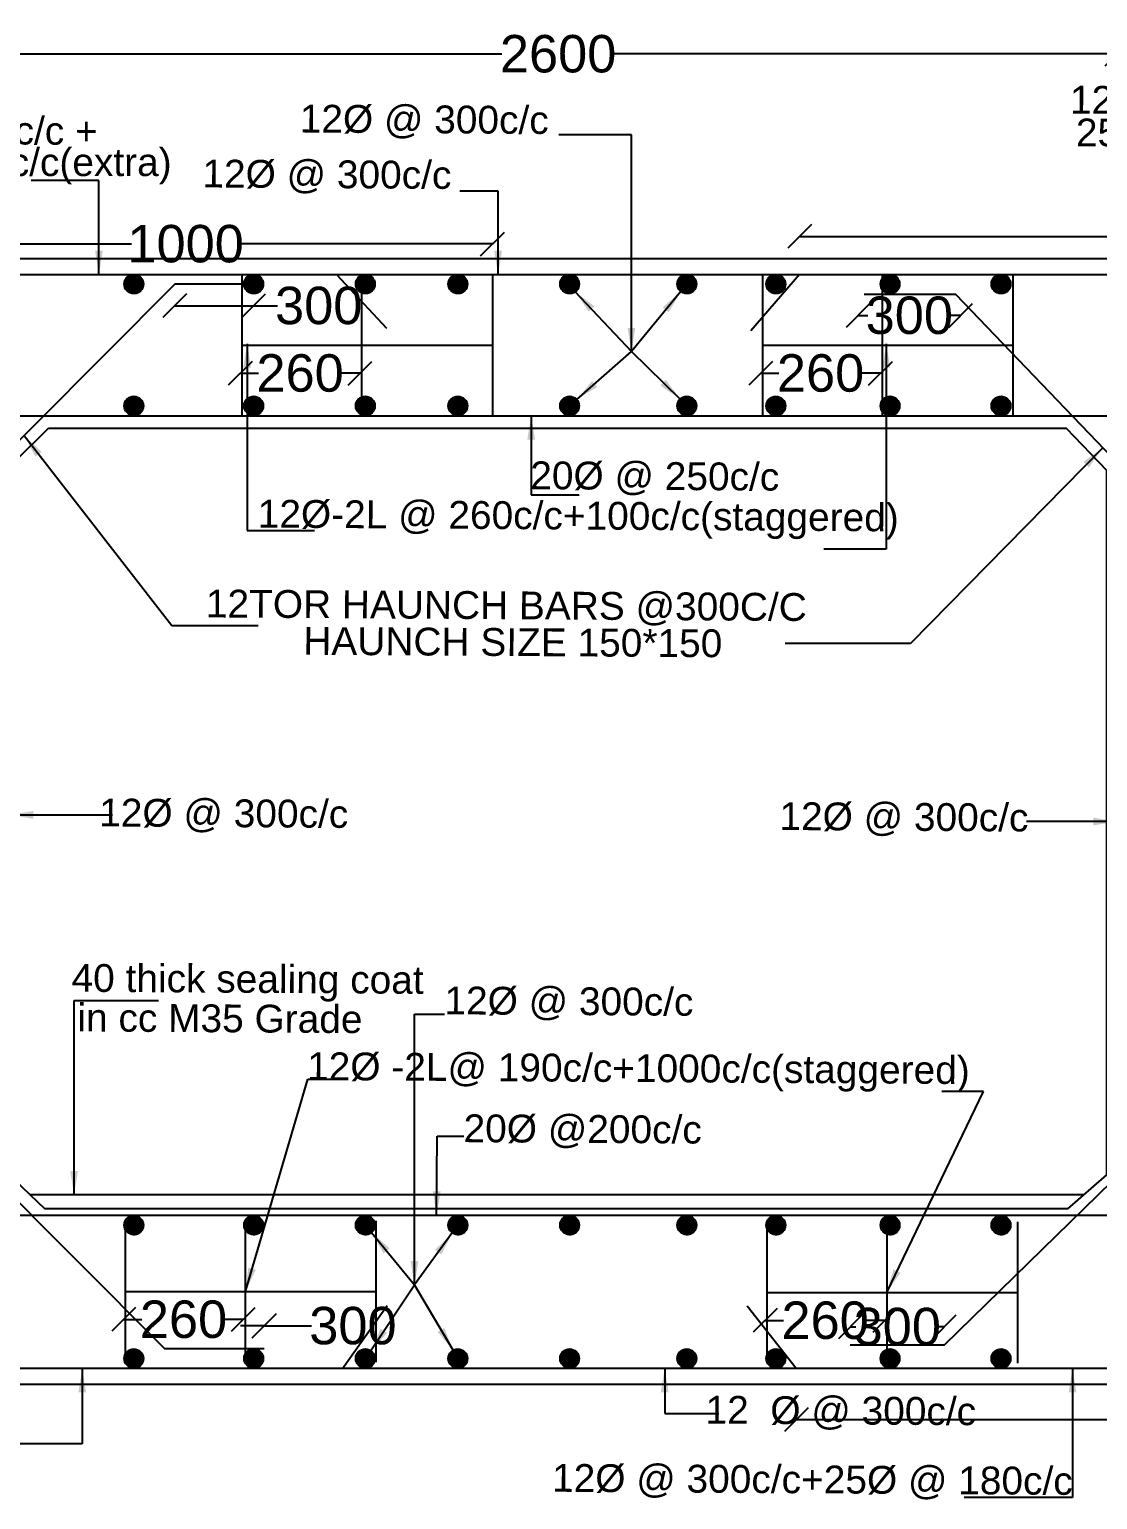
# Model space of a CAD drawing. Header units: millimetres. Extents: x 5124 to 6568637, y 2311 to 91879094.
# Drawn here: x 3836598 to 3840874, y 45940494 to 45946380 of the extents above; entities that cross this region are included whole.
import ezdxf

# ---------------------------------------------------------------- set-up
doc = ezdxf.new("R2010")
doc.units = ezdxf.units.MM
doc.header["$MEASUREMENT"] = 0
doc.layers.add('DIMENSION', color=7, linetype='Continuous')
doc.layers.add('DRAWING', color=7, linetype='Continuous')
doc.styles.get("Standard").update_dxf_attribs({"font": 'arial.ttf', "height": 150})
doc.dimstyles.get("Standard").update_dxf_attribs({"dimtxt": 200, "dimasz": 110, "dimexe": 0.18, "dimexo": 0.0625, "dimgap": 0.09, "dimtad": 0, "dimtih": 1, "dimtoh": 1, "dimdec": 0, "dimzin": 0, "dimdsep": 46, "dimtxsty": 'Standard', "dimblk": 'OBLIQUE', "dimcen": 0.09, "dimse1": 1, "dimse2": 1, "dimadec": 0, "dimazin": 0, "dimtfac": 1, "dimtdec": 0, "dimtofl": 0, "dimtmove": 0, "dimatfit": 3, "dimfxl": 1, "dimtolj": 1, "dimtzin": 0, "dimarcsym": 0})

# ---------------------------------------------------------------- blocks, each defined once
blk = doc.blocks.new('_Oblique')
at = {"color": 0, "linetype": 'ByBlock', "lineweight": -2}
blk.add_line((-0.5, -0.5), (0.5, 0.5), dxfattribs=at)
blk = doc.blocks.new('*D172')
at = {"layer": 'Defpoints', "color": 0, "transparency": 16777216}
for p in [(3840951.5, 45946281.1), (3836476.8, 45945398.5), (3840951.5, 45945398.5)]:
    blk.add_point(p, dxfattribs=at)
at = {"layer": 'DIMENSION', "color": 0, "lineweight": -2, "transparency": 16777216}
for p, q in [((3836476.8, 45946281.1), (3838489, 45946281.1)), ((3840951.5, 45946281.1), (3838939.2, 45946281.1))]:
    blk.add_line(p, q, dxfattribs=at)
at = {"layer": 'DIMENSION', "color": 0, "lineweight": -2, "transparency": 16777216, "xscale": 95, "yscale": 95, "zscale": 95, "rotation": 180}
blk.add_blockref('_Oblique', (3836476.8, 45946281.1), dxfattribs=at)
at = {"layer": 'DIMENSION', "color": 0, "lineweight": -2, "transparency": 16777216, "xscale": 95, "yscale": 95, "zscale": 95}
blk.add_blockref('_Oblique', (3840951.5, 45946281.1), dxfattribs=at)
at = {"layer": 'DIMENSION', "color": 0, "transparency": 16777216, "insert": (3838714.1, 45946281.1), "char_height": 150, "attachment_point": 5}
blk.add_mtext('\\A1;2600', dxfattribs=at)
blk = doc.blocks.new('*D175')
at = {"layer": 'Defpoints', "color": 0, "transparency": 16777216}
for p in [(3842883.3, 45945550.6), (3839680.6, 45945398.5), (3842883.3, 45945398.5)]:
    blk.add_point(p, dxfattribs=at)
at = {"layer": 'DIMENSION', "color": 0, "lineweight": -2, "transparency": 16777216}
for p, q in [((3839680.6, 45945550.6), (3841065.2, 45945550.6)), ((3842883.3, 45945550.6), (3841498.7, 45945550.6))]:
    blk.add_line(p, q, dxfattribs=at)
at = {"layer": 'DIMENSION', "color": 0, "lineweight": -2, "transparency": 16777216, "xscale": 95, "yscale": 95, "zscale": 95, "rotation": 180}
blk.add_blockref('_Oblique', (3839680.6, 45945550.6), dxfattribs=at)
at = {"layer": 'DIMENSION', "color": 0, "lineweight": -2, "transparency": 16777216, "xscale": 95, "yscale": 95, "zscale": 95}
blk.add_blockref('_Oblique', (3842883.3, 45945550.6), dxfattribs=at)
at = {"layer": 'DIMENSION', "color": 0, "transparency": 16777216, "insert": (3841282, 45945550.6), "char_height": 150, "attachment_point": 5}
blk.add_mtext('\\A1;1500', dxfattribs=at)
blk = doc.blocks.new('*D177')
at = {"layer": 'Defpoints', "color": 0, "transparency": 16777216}
for p in [(3839914.7, 45945314.2), (3840325.3, 45945298.9), (3840325.3, 45945234.2)]:
    blk.add_point(p, dxfattribs=at)
at = {"layer": 'DIMENSION', "color": 0, "lineweight": -2, "transparency": 16777216}
for p, q in [((3839914.7, 45945234.2), (3839954.5, 45945234.2)), ((3840325.3, 45945234.2), (3840285.5, 45945234.2))]:
    blk.add_line(p, q, dxfattribs=at)
at = {"layer": 'DIMENSION', "color": 0, "lineweight": -2, "transparency": 16777216, "xscale": 95, "yscale": 95, "zscale": 95, "rotation": 180}
blk.add_blockref('_Oblique', (3839914.7, 45945234.2), dxfattribs=at)
at = {"layer": 'DIMENSION', "color": 0, "lineweight": -2, "transparency": 16777216, "xscale": 95, "yscale": 95, "zscale": 95}
blk.add_blockref('_Oblique', (3840325.3, 45945234.2), dxfattribs=at)
at = {"layer": 'DIMENSION', "color": 0, "transparency": 16777216, "insert": (3840120, 45945234.2), "char_height": 150, "attachment_point": 5}
blk.add_mtext('\\A1;300', dxfattribs=at)
blk = doc.blocks.new('*D178')
at = {"layer": 'Defpoints', "color": 0, "transparency": 16777216}
for p in [(3837179.5, 45945360.2), (3837495.3, 45945360.2), (3837495.3, 45945273.3)]:
    blk.add_point(p, dxfattribs=at)
at = {"layer": 'DIMENSION', "color": 0, "lineweight": -2, "transparency": 16777216}
for p, q in [((3837179.5, 45945273.3), (3837495.3, 45945273.3)), ((3837495.3, 45945273.3), (3837590.3, 45945273.3))]:
    blk.add_line(p, q, dxfattribs=at)
at = {"layer": 'DIMENSION', "color": 0, "lineweight": -2, "transparency": 16777216, "xscale": 95, "yscale": 95, "zscale": 95, "rotation": 180}
blk.add_blockref('_Oblique', (3837179.5, 45945273.3), dxfattribs=at)
at = {"layer": 'DIMENSION', "color": 0, "lineweight": -2, "transparency": 16777216, "xscale": 95, "yscale": 95, "zscale": 95}
blk.add_blockref('_Oblique', (3837495.3, 45945273.3), dxfattribs=at)
at = {"layer": 'DIMENSION', "color": 0, "transparency": 16777216, "insert": (3837755.8, 45945273.3), "char_height": 150, "attachment_point": 5}
blk.add_mtext('\\A1;300', dxfattribs=at)
blk = doc.blocks.new('*D179')
at = {"layer": 'Defpoints', "color": 0, "transparency": 16777216}
for p in [(3837537.3, 45941189.5), (3837537.3, 45941098.7), (3837537.3, 45941098.7)]:
    blk.add_point(p, dxfattribs=at)
at = {"layer": 'DIMENSION', "color": 0, "lineweight": -2, "transparency": 16777216}
for q in [(3837442.3, 45941189.5), (3837727.3, 45941189.5)]:
    blk.add_line((3837537.3, 45941189.5), q, dxfattribs=at)
at = {"layer": 'DIMENSION', "color": 0, "lineweight": -2, "transparency": 16777216, "xscale": 95, "yscale": 95, "zscale": 95}
blk.add_blockref('_Oblique', (3837537.3, 45941189.5), dxfattribs=at)
at = {"layer": 'DIMENSION', "color": 0, "lineweight": -2, "transparency": 16777216, "xscale": 95, "yscale": 95, "zscale": 95, "rotation": 180}
blk.add_blockref('_Oblique', (3837537.3, 45941189.5), dxfattribs=at)
at = {"layer": 'DIMENSION', "color": 0, "transparency": 16777216, "insert": (3837892.7, 45941189.5), "char_height": 150, "attachment_point": 5}
blk.add_mtext('\\A1;300', dxfattribs=at)
blk = doc.blocks.new('*D180')
at = {"layer": 'Defpoints', "color": 0, "transparency": 16777216}
for p in [(3839883.6, 45941185.6), (3839883.6, 45941111.5), (3840260, 45941111.5)]:
    blk.add_point(p, dxfattribs=at)
at = {"layer": 'DIMENSION', "color": 0, "lineweight": -2, "transparency": 16777216}
for p, q in [((3839883.6, 45941185.6), (3839906.3, 45941185.6)), ((3840260, 45941185.6), (3840237.3, 45941185.6))]:
    blk.add_line(p, q, dxfattribs=at)
at = {"layer": 'DIMENSION', "color": 0, "lineweight": -2, "transparency": 16777216, "xscale": 95, "yscale": 95, "zscale": 95, "rotation": 180}
blk.add_blockref('_Oblique', (3839883.6, 45941185.6), dxfattribs=at)
at = {"layer": 'DIMENSION', "color": 0, "lineweight": -2, "transparency": 16777216, "xscale": 95, "yscale": 95, "zscale": 95}
blk.add_blockref('_Oblique', (3840260, 45941185.6), dxfattribs=at)
at = {"layer": 'DIMENSION', "color": 0, "transparency": 16777216, "insert": (3840071.8, 45941185.6), "char_height": 150, "attachment_point": 5}
blk.add_mtext('\\A1;300', dxfattribs=at)
blk = doc.blocks.new('*D191')
at = {"layer": 'Defpoints', "color": 0, "transparency": 16777216}
for p in [(3839667.3, 45941018.2), (3842664.4, 45941018.2), (3842664.4, 45940813.9)]:
    blk.add_point(p, dxfattribs=at)
at = {"layer": 'DIMENSION', "color": 0, "lineweight": -2, "transparency": 16777216}
for p, q in [((3839667.3, 45940813.9), (3840995.8, 45940813.9)), ((3842664.4, 45940813.9), (3841429.3, 45940813.9))]:
    blk.add_line(p, q, dxfattribs=at)
at = {"layer": 'DIMENSION', "color": 0, "lineweight": -2, "transparency": 16777216, "xscale": 95, "yscale": 95, "zscale": 95, "rotation": 180}
blk.add_blockref('_Oblique', (3839667.3, 45940813.9), dxfattribs=at)
at = {"layer": 'DIMENSION', "color": 0, "lineweight": -2, "transparency": 16777216, "xscale": 95, "yscale": 95, "zscale": 95}
blk.add_blockref('_Oblique', (3842664.4, 45940813.9), dxfattribs=at)
at = {"layer": 'DIMENSION', "color": 0, "transparency": 16777216, "insert": (3841212.6, 45940813.9), "char_height": 150, "attachment_point": 5}
blk.add_mtext('\\A1;1500', dxfattribs=at)
blk = doc.blocks.new('*D147')
at = {"layer": 'Defpoints', "color": 0, "lineweight": -2, "transparency": 16777216}
for p, q in [((3836974.5, 45941215), (3837047.7, 45941215)), ((3837454.5, 45941215), (3837381.3, 45941215))]:
    blk.add_line(p, q, dxfattribs=at)
at = {"layer": 'Defpoints', "color": 0, "transparency": 16777216}
for p in [(3836974.5, 45941215), (3837454.5, 45941215), (3837454.5, 45941215)]:
    blk.add_point(p, dxfattribs=at)
at = {"layer": 'Defpoints', "color": 0, "lineweight": -2, "transparency": 16777216, "xscale": 95, "yscale": 95, "zscale": 95, "rotation": 180}
blk.add_blockref('_Oblique', (3836974.5, 45941215), dxfattribs=at)
at = {"layer": 'Defpoints', "color": 0, "lineweight": -2, "transparency": 16777216, "xscale": 95, "yscale": 95, "zscale": 95}
blk.add_blockref('_Oblique', (3837454.5, 45941215), dxfattribs=at)
at = {"layer": 'Defpoints', "color": 0, "transparency": 16777216, "insert": (3837214.5, 45941215), "char_height": 150, "attachment_point": 5}
blk.add_mtext('\\A1;260', dxfattribs=at)
blk = doc.blocks.new('*D148')
at = {"layer": 'Defpoints', "color": 0, "lineweight": -2, "transparency": 16777216}
for p, q in [((3839543, 45941211), (3839616.2, 45941211)), ((3840023, 45941211), (3839949.8, 45941211))]:
    blk.add_line(p, q, dxfattribs=at)
at = {"layer": 'Defpoints', "color": 0, "transparency": 16777216}
for p in [(3839543, 45941211), (3840023, 45941211), (3840023, 45941211)]:
    blk.add_point(p, dxfattribs=at)
at = {"layer": 'Defpoints', "color": 0, "lineweight": -2, "transparency": 16777216, "xscale": 95, "yscale": 95, "zscale": 95, "rotation": 180}
blk.add_blockref('_Oblique', (3839543, 45941211), dxfattribs=at)
at = {"layer": 'Defpoints', "color": 0, "lineweight": -2, "transparency": 16777216, "xscale": 95, "yscale": 95, "zscale": 95}
blk.add_blockref('_Oblique', (3840023, 45941211), dxfattribs=at)
at = {"layer": 'Defpoints', "color": 0, "transparency": 16777216, "insert": (3839783, 45941211), "char_height": 150, "attachment_point": 5}
blk.add_mtext('\\A1;260', dxfattribs=at)
blk = doc.blocks.new('*D149')
at = {"layer": 'Defpoints', "color": 0, "lineweight": -2, "transparency": 16777216}
for p, q in [((3839524.7, 45945003.1), (3839597.9, 45945003.1)), ((3840004.7, 45945003.1), (3839931.5, 45945003.1))]:
    blk.add_line(p, q, dxfattribs=at)
at = {"layer": 'Defpoints', "color": 0, "transparency": 16777216}
for p in [(3839524.7, 45945003.1), (3840004.7, 45945003.1), (3840004.7, 45945003.1)]:
    blk.add_point(p, dxfattribs=at)
at = {"layer": 'Defpoints', "color": 0, "lineweight": -2, "transparency": 16777216, "xscale": 95, "yscale": 95, "zscale": 95, "rotation": 180}
blk.add_blockref('_Oblique', (3839524.7, 45945003.1), dxfattribs=at)
at = {"layer": 'Defpoints', "color": 0, "lineweight": -2, "transparency": 16777216, "xscale": 95, "yscale": 95, "zscale": 95}
blk.add_blockref('_Oblique', (3840004.7, 45945003.1), dxfattribs=at)
at = {"layer": 'Defpoints', "color": 0, "transparency": 16777216, "insert": (3839764.7, 45945003.1), "char_height": 150, "attachment_point": 5}
blk.add_mtext('\\A1;260', dxfattribs=at)
blk = doc.blocks.new('*D152')
at = {"layer": 'Defpoints', "color": 0, "lineweight": -2, "transparency": 16777216}
for p, q in [((3837441.2, 45945003.1), (3837514.4, 45945003.1)), ((3837921.2, 45945003.1), (3837848, 45945003.1))]:
    blk.add_line(p, q, dxfattribs=at)
at = {"layer": 'Defpoints', "color": 0, "transparency": 16777216}
for p in [(3837441.2, 45945003.1), (3837921.2, 45945003.1), (3837921.2, 45945003.1)]:
    blk.add_point(p, dxfattribs=at)
at = {"layer": 'Defpoints', "color": 0, "lineweight": -2, "transparency": 16777216, "xscale": 95, "yscale": 95, "zscale": 95, "rotation": 180}
blk.add_blockref('_Oblique', (3837441.2, 45945003.1), dxfattribs=at)
at = {"layer": 'Defpoints', "color": 0, "lineweight": -2, "transparency": 16777216, "xscale": 95, "yscale": 95, "zscale": 95}
blk.add_blockref('_Oblique', (3837921.2, 45945003.1), dxfattribs=at)
at = {"layer": 'Defpoints', "color": 0, "transparency": 16777216, "insert": (3837681.2, 45945003.1), "char_height": 150, "attachment_point": 5}
blk.add_mtext('\\A1;260', dxfattribs=at)
blk = doc.blocks.new('*D198')
at = {"layer": 'Defpoints', "color": 0, "transparency": 16777216}
for p in [(3838451.4, 45945520.8), (3835994.7, 45945398.5), (3838451.4, 45945398.5)]:
    blk.add_point(p, dxfattribs=at)
at = {"layer": 'DRAWING', "color": 0, "lineweight": -2, "transparency": 16777216}
for p, q in [((3835994.7, 45945520.8), (3837006.3, 45945520.8)), ((3838451.4, 45945520.8), (3837439.8, 45945520.8))]:
    blk.add_line(p, q, dxfattribs=at)
at = {"layer": 'DRAWING', "color": 0, "lineweight": -2, "transparency": 16777216, "xscale": 95, "yscale": 95, "zscale": 95, "rotation": 180}
blk.add_blockref('_Oblique', (3835994.7, 45945520.8), dxfattribs=at)
at = {"layer": 'DRAWING', "color": 0, "lineweight": -2, "transparency": 16777216, "xscale": 95, "yscale": 95, "zscale": 95}
blk.add_blockref('_Oblique', (3838451.4, 45945520.8), dxfattribs=at)
at = {"layer": 'DRAWING', "color": 0, "transparency": 16777216, "insert": (3837223, 45945520.8), "char_height": 150, "attachment_point": 5}
blk.add_mtext('\\A1;1000', dxfattribs=at)

msp = doc.modelspace()

# ---------------------------------------------------------------- hatches: boundary and pattern name
at = {"layer": 'DRAWING'}
h = msp.add_hatch(dxfattribs=at)
h.set_pattern_fill('ANSI31', color=256, scale=0.506239, style=0)
h.set_pattern_definition([(45, (2017531.785534, 22686187.51885), (-0.04474567227195, 0.04474567227195), [])])
h.paths.add_polyline_path([(3837053.9, 45945360.2, 0.958694), (3836977.3, 45945363.5), (3836977.3, 45945357, 0.958694)])
h = msp.add_hatch(dxfattribs=at)
h.set_pattern_fill('ANSI31', color=256, scale=0.506239, style=0)
h.set_pattern_definition([(45, (2018011.565225, 22686187.51885), (-0.04474567227195, 0.04474567227195), [])])
h.paths.add_polyline_path([(3837533.6, 45945360.2, 0.958694), (3837457.1, 45945363.5), (3837457.1, 45945357, 0.958694)])
h = msp.add_hatch(dxfattribs=at)
h.set_pattern_fill('ANSI31', color=256, scale=0.506239, style=0)
h.set_pattern_definition([(45, (2018458.74903, 22686187.51885), (-0.04474567227195, 0.04474567227195), [])])
h.paths.add_polyline_path([(3837980.8, 45945360.2, 0.958694), (3837904.3, 45945363.5), (3837904.3, 45945357, 0.958694)])
h = msp.add_hatch(dxfattribs=at)
h.set_pattern_fill('ANSI31', color=256, scale=0.506239, style=0)
h.set_pattern_definition([(45, (2018829.2027, 22686187.51885), (-0.04474567227195, 0.04474567227195), [])])
h.paths.add_polyline_path([(3838351.3, 45945360.2, 0.958694), (3838274.7, 45945363.5), (3838274.7, 45945357, 0.958694)])
h = msp.add_hatch(dxfattribs=at)
h.set_pattern_fill('ANSI31', color=256, scale=0.506239, style=0)
h.set_pattern_definition([(45, (2019276.38651, 22686187.51885), (-0.04474567227195, 0.04474567227195), [])])
h.paths.add_polyline_path([(3838798.5, 45945360.2, 0.958694), (3838721.9, 45945363.5), (3838721.9, 45945357, 0.958694)])
h = msp.add_hatch(dxfattribs=at)
h.set_pattern_fill('ANSI31', color=256, scale=0.506239, style=0)
h.set_pattern_definition([(45, (2019745.709554, 22686187.51885), (-0.04474567227195, 0.04474567227195), [])])
h.paths.add_polyline_path([(3839267.8, 45945360.2, 0.958694), (3839191.2, 45945363.5), (3839191.2, 45945357, 0.958694)])
h = msp.add_hatch(dxfattribs=at)
h.set_pattern_fill('ANSI31', color=256, scale=0.506239, style=0)
h.set_pattern_definition([(45, (2020102.028726, 22686187.51885), (-0.04474567227195, 0.04474567227195), [])])
h.paths.add_polyline_path([(3839624.1, 45945360.2, 0.958694), (3839547.6, 45945363.5), (3839547.6, 45945357, 0.958694)])
h = msp.add_hatch(dxfattribs=at)
h.set_pattern_fill('ANSI31', color=256, scale=0.506239, style=0)
h.set_pattern_definition([(45, (2020559.164373, 22686187.51885), (-0.04474567227195, 0.04474567227195), [])])
h.paths.add_polyline_path([(3840081.2, 45945360.2, 0.958694), (3840004.7, 45945363.5), (3840004.7, 45945357, 0.958694)])
h = msp.add_hatch(dxfattribs=at)
h.set_pattern_fill('ANSI31', color=256, scale=0.506239, style=0)
h.set_pattern_definition([(45, (2021003.31936, 22686187.51885), (-0.04474567227195, 0.04474567227195), [])])
h.paths.add_polyline_path([(3840525.4, 45945360.2, 0.958694), (3840448.8, 45945363.5), (3840448.8, 45945357, 0.958694)])
h = msp.add_hatch(dxfattribs=at)
h.set_pattern_fill('ANSI31', color=256, scale=0.506239, style=0)
h.set_pattern_definition([(45, (2017531.785534, 22685699.573284), (-0.04474567227195, 0.04474567227195), [])])
h.paths.add_polyline_path([(3837053.9, 45944872.3, 0.958694), (3836977.3, 45944875.5), (3836977.3, 45944869.1, 0.958694)])
h = msp.add_hatch(dxfattribs=at)
h.set_pattern_fill('ANSI31', color=256, scale=0.506239, style=0)
h.set_pattern_definition([(45, (2018011.565225, 22685699.573284), (-0.04474567227195, 0.04474567227195), [])])
h.paths.add_polyline_path([(3837533.6, 45944872.3, 0.958694), (3837457.1, 45944875.5), (3837457.1, 45944869.1, 0.958694)])
h = msp.add_hatch(dxfattribs=at)
h.set_pattern_fill('ANSI31', color=256, scale=0.506239, style=0)
h.set_pattern_definition([(45, (2018458.74903, 22685699.573284), (-0.04474567227195, 0.04474567227195), [])])
h.paths.add_polyline_path([(3837980.8, 45944872.3, 0.958694), (3837904.3, 45944875.5), (3837904.3, 45944869.1, 0.958694)])
h = msp.add_hatch(dxfattribs=at)
h.set_pattern_fill('ANSI31', color=256, scale=0.506239, style=0)
h.set_pattern_definition([(45, (2018829.2027, 22685699.573284), (-0.04474567227195, 0.04474567227195), [])])
h.paths.add_polyline_path([(3838351.3, 45944872.3, 0.958694), (3838274.7, 45944875.5), (3838274.7, 45944869.1, 0.958694)])
h = msp.add_hatch(dxfattribs=at)
h.set_pattern_fill('ANSI31', color=256, scale=0.506239, style=0)
h.set_pattern_definition([(45, (2019276.38651, 22685699.573284), (-0.04474567227195, 0.04474567227195), [])])
h.paths.add_polyline_path([(3838798.5, 45944872.3, 0.958694), (3838721.9, 45944875.5), (3838721.9, 45944869.1, 0.958694)])
h = msp.add_hatch(dxfattribs=at)
h.set_pattern_fill('ANSI31', color=256, scale=0.506239, style=0)
h.set_pattern_definition([(45, (2019745.709554, 22685699.573284), (-0.04474567227195, 0.04474567227195), [])])
h.paths.add_polyline_path([(3839267.8, 45944872.3, 0.958694), (3839191.2, 45944875.5), (3839191.2, 45944869.1, 0.958694)])
h = msp.add_hatch(dxfattribs=at)
h.set_pattern_fill('ANSI31', color=256, scale=0.506239, style=0)
h.set_pattern_definition([(45, (2020102.028726, 22685699.573284), (-0.04474567227195, 0.04474567227195), [])])
h.paths.add_polyline_path([(3839624.1, 45944872.3, 0.958694), (3839547.6, 45944875.5), (3839547.6, 45944869.1, 0.958694)])
h = msp.add_hatch(dxfattribs=at)
h.set_pattern_fill('ANSI31', color=256, scale=0.506239, style=0)
h.set_pattern_definition([(45, (2020559.164373, 22685699.573284), (-0.04474567227195, 0.04474567227195), [])])
h.paths.add_polyline_path([(3840081.2, 45944872.3, 0.958694), (3840004.7, 45944875.5), (3840004.7, 45944869.1, 0.958694)])
h = msp.add_hatch(dxfattribs=at)
h.set_pattern_fill('ANSI31', color=256, scale=0.506239, style=0)
h.set_pattern_definition([(45, (2021003.31936, 22685699.573284), (-0.04474567227195, 0.04474567227195), [])])
h.paths.add_polyline_path([(3840525.4, 45944872.3, 0.958694), (3840448.8, 45944875.5), (3840448.8, 45944869.1, 0.958694)])
h = msp.add_hatch(dxfattribs=at)
h.set_pattern_fill('ANSI31', color=256, scale=0.506239, style=0)
h.set_pattern_definition([(45, (2017531.785534, 22682419.930937), (-0.04474567227195, 0.04474567227195), [])])
h.paths.add_polyline_path([(3837053.9, 45941592.6, 0.958694), (3836977.3, 45941595.9), (3836977.3, 45941589.4, 0.958694)])
h = msp.add_hatch(dxfattribs=at)
h.set_pattern_fill('ANSI31', color=256, scale=0.506239, style=0)
h.set_pattern_definition([(45, (2018011.565225, 22682419.930937), (-0.04474567227195, 0.04474567227195), [])])
h.paths.add_polyline_path([(3837533.6, 45941592.6, 0.958694), (3837457.1, 45941595.9), (3837457.1, 45941589.4, 0.958694)])
h = msp.add_hatch(dxfattribs=at)
h.set_pattern_fill('ANSI31', color=256, scale=0.506239, style=0)
h.set_pattern_definition([(45, (2018458.74903, 22682419.930937), (-0.04474567227195, 0.04474567227195), [])])
h.paths.add_polyline_path([(3837980.8, 45941592.6, 0.958694), (3837904.3, 45941595.9), (3837904.3, 45941589.4, 0.958694)])
h = msp.add_hatch(dxfattribs=at)
h.set_pattern_fill('ANSI31', color=256, scale=0.506239, style=0)
h.set_pattern_definition([(45, (2018829.2027, 22682419.930937), (-0.04474567227195, 0.04474567227195), [])])
h.paths.add_polyline_path([(3838351.3, 45941592.6, 0.958694), (3838274.7, 45941595.9), (3838274.7, 45941589.4, 0.958694)])
h = msp.add_hatch(dxfattribs=at)
h.set_pattern_fill('ANSI31', color=256, scale=0.506239, style=0)
h.set_pattern_definition([(45, (2019276.38651, 22682419.930937), (-0.04474567227195, 0.04474567227195), [])])
h.paths.add_polyline_path([(3838798.5, 45941592.6, 0.958694), (3838721.9, 45941595.9), (3838721.9, 45941589.4, 0.958694)])
h = msp.add_hatch(dxfattribs=at)
h.set_pattern_fill('ANSI31', color=256, scale=0.506239, style=0)
h.set_pattern_definition([(45, (2019745.709554, 22682419.930937), (-0.04474567227195, 0.04474567227195), [])])
h.paths.add_polyline_path([(3839267.8, 45941592.6, 0.958694), (3839191.2, 45941595.9), (3839191.2, 45941589.4, 0.958694)])
h = msp.add_hatch(dxfattribs=at)
h.set_pattern_fill('ANSI31', color=256, scale=0.506239, style=0)
h.set_pattern_definition([(45, (2020102.028726, 22682419.930937), (-0.04474567227195, 0.04474567227195), [])])
h.paths.add_polyline_path([(3839624.1, 45941592.6, 0.958694), (3839547.6, 45941595.9), (3839547.6, 45941589.4, 0.958694)])
h = msp.add_hatch(dxfattribs=at)
h.set_pattern_fill('ANSI31', color=256, scale=0.506239, style=0)
h.set_pattern_definition([(45, (2020559.164373, 22682419.930937), (-0.04474567227195, 0.04474567227195), [])])
h.paths.add_polyline_path([(3840081.2, 45941592.6, 0.958694), (3840004.7, 45941595.9), (3840004.7, 45941589.4, 0.958694)])
h = msp.add_hatch(dxfattribs=at)
h.set_pattern_fill('ANSI31', color=256, scale=0.506239, style=0)
h.set_pattern_definition([(45, (2021003.31936, 22682419.930937), (-0.04474567227195, 0.04474567227195), [])])
h.paths.add_polyline_path([(3840525.4, 45941592.6, 0.958694), (3840448.8, 45941595.9), (3840448.8, 45941589.4, 0.958694)])
h = msp.add_hatch(dxfattribs=at)
h.set_pattern_fill('ANSI31', color=256, scale=0.506239, style=0)
h.set_pattern_definition([(45, (2017531.785534, 22681885.747907), (-0.04474567227195, 0.04474567227195), [])])
h.paths.add_polyline_path([(3837053.9, 45941058.5, 0.958694), (3836977.3, 45941061.7), (3836977.3, 45941055.2, 0.958694)])
h = msp.add_hatch(dxfattribs=at)
h.set_pattern_fill('ANSI31', color=256, scale=0.506239, style=0)
h.set_pattern_definition([(45, (2018011.565225, 22681885.747907), (-0.04474567227195, 0.04474567227195), [])])
h.paths.add_polyline_path([(3837533.6, 45941058.5, 0.958694), (3837457.1, 45941061.7), (3837457.1, 45941055.2, 0.958694)])
h = msp.add_hatch(dxfattribs=at)
h.set_pattern_fill('ANSI31', color=256, scale=0.506239, style=0)
h.set_pattern_definition([(45, (2018458.74903, 22681885.747907), (-0.04474567227195, 0.04474567227195), [])])
h.paths.add_polyline_path([(3837980.8, 45941058.5, 0.958694), (3837904.3, 45941061.7), (3837904.3, 45941055.2, 0.958694)])
h = msp.add_hatch(dxfattribs=at)
h.set_pattern_fill('ANSI31', color=256, scale=0.506239, style=0)
h.set_pattern_definition([(45, (2018829.2027, 22681885.747907), (-0.04474567227195, 0.04474567227195), [])])
h.paths.add_polyline_path([(3838351.3, 45941058.5, 0.958694), (3838274.7, 45941061.7), (3838274.7, 45941055.2, 0.958694)])
h = msp.add_hatch(dxfattribs=at)
h.set_pattern_fill('ANSI31', color=256, scale=0.506239, style=0)
h.set_pattern_definition([(45, (2019276.38651, 22681885.747907), (-0.04474567227195, 0.04474567227195), [])])
h.paths.add_polyline_path([(3838798.5, 45941058.5, 0.958694), (3838721.9, 45941061.7), (3838721.9, 45941055.2, 0.958694)])
h = msp.add_hatch(dxfattribs=at)
h.set_pattern_fill('ANSI31', color=256, scale=0.506239, style=0)
h.set_pattern_definition([(45, (2019745.709554, 22681885.747907), (-0.04474567227195, 0.04474567227195), [])])
h.paths.add_polyline_path([(3839267.8, 45941058.5, 0.958694), (3839191.2, 45941061.7), (3839191.2, 45941055.2, 0.958694)])
h = msp.add_hatch(dxfattribs=at)
h.set_pattern_fill('ANSI31', color=256, scale=0.506239, style=0)
h.set_pattern_definition([(45, (2020102.028726, 22681885.747907), (-0.04474567227195, 0.04474567227195), [])])
h.paths.add_polyline_path([(3839624.1, 45941058.5, 0.958694), (3839547.6, 45941061.7), (3839547.6, 45941055.2, 0.958694)])
h = msp.add_hatch(dxfattribs=at)
h.set_pattern_fill('ANSI31', color=256, scale=0.506239, style=0)
h.set_pattern_definition([(45, (2020559.164373, 22681885.747907), (-0.04474567227195, 0.04474567227195), [])])
h.paths.add_polyline_path([(3840081.2, 45941058.5, 0.958694), (3840004.7, 45941061.7), (3840004.7, 45941055.2, 0.958694)])
h = msp.add_hatch(dxfattribs=at)
h.set_pattern_fill('ANSI31', color=256, scale=0.506239, style=0)
h.set_pattern_definition([(45, (2021003.31936, 22681885.747907), (-0.04474567227195, 0.04474567227195), [])])
h.paths.add_polyline_path([(3840525.4, 45941058.5, 0.958694), (3840448.8, 45941061.7), (3840448.8, 45941055.2, 0.958694)])

# ---------------------------------------------------------------- linework, layer by layer
at = {"layer": 'DIMENSION'}
for points in [[(3836540.1, 45945461.8), (3846363, 45945461.8), (3846363, 45940954.8), (3836540.1, 45940954.8)], [(3836476.8, 45945398.5), (3846299.6, 45945398.5), (3846299.6, 45941018.2), (3836476.8, 45941018.2)], [(3837827.2, 45945398.5), (3838027.1, 45945183.1)], [(3839680.6, 45945398.5), (3839486.2, 45945172.8)], [(3836476.8, 45944832), (3846299.6, 45944832)], [(3836476.8, 45941632.7), (3846299.6, 45941632.7)], [(3837850.3, 45941018.2), (3838029.7, 45941270.5)], [(3839667.3, 45941018.2), (3839470.9, 45941267.9)]]:
    msp.add_lwpolyline(points, dxfattribs=at)
at = {"layer": 'DRAWING'}
for points in [[(3837448.2, 45945398.5), (3837448.2, 45944832)], [(3837927.6, 45945398.5), (3837927.6, 45944832)], [(3838451.4, 45945398.5), (3838451.4, 45944832)], [(3839531.7, 45945398.5), (3839531.7, 45944832)], [(3840011.1, 45945398.5), (3840011.1, 45944832)], [(3840534.8, 45945398.5), (3840534.8, 45944832)], [(3837495.3, 45945360.2), (3837179.5, 45945360.2), (3836052.8, 45944227.4)], [(3839939.8, 45945320.1), (3840290, 45945320.1), (3840305, 45945320.1), (3841340.2, 45944239.8), (3841340.2, 45943895.7)], [(3837448.2, 45945115.2), (3838451.4, 45945115.2)], [(3839531.7, 45945115.2), (3840534.8, 45945115.2)], [(3836673.4, 45944782.5), (3840747.6, 45944782.5), (3840909.3, 45944614.4), (3840909.3, 45941793.6), (3840753.4, 45941658.5), (3836659.3, 45941658.5), (3836540.1, 45941771.2), (3836540.1, 45944651), (3836673.4, 45944782.5)], [(3841322.9, 45942533.4), (3841322.9, 45942149.8), (3840260, 45941111.5), (3839883.6, 45941111.5)], [(3836071.4, 45942169.5), (3837138, 45941098.7), (3837537.3, 45941098.7)], [(3836599.7, 45941714.8), (3840819, 45941715.4)], [(3836981.5, 45941610.4), (3836981.5, 45941043.9)], [(3837460.9, 45941610.4), (3837460.9, 45941043.9)], [(3837984.6, 45941610.4), (3837984.6, 45941043.9)], [(3839550, 45941606.4), (3839550, 45941040)], [(3840029.4, 45941606.4), (3840029.4, 45941040)], [(3840553.1, 45941606.4), (3840553.1, 45941040)], [(3836981.5, 45941327.1), (3837984.6, 45941327.1)], [(3839550, 45941323.2), (3840553.1, 45941323.2)]]:
    msp.add_lwpolyline(points, dxfattribs=at)
for centre in [(3837015.5, 45945360.2), (3837495.3, 45945360.2), (3837942.5, 45945360.2), (3838312.9, 45945360.2), (3838760.1, 45945360.2), (3839229.4, 45945360.2), (3839585.8, 45945360.2), (3840042.9, 45945360.2), (3840487.1, 45945360.2), (3837015.5, 45944872.3), (3837495.3, 45944872.3), (3837942.5, 45944872.3), (3838312.9, 45944872.3), (3838760.1, 45944872.3), (3839229.4, 45944872.3), (3839585.8, 45944872.3), (3840042.9, 45944872.3), (3840487.1, 45944872.3), (3837015.5, 45941592.6), (3837495.3, 45941592.6), (3837942.5, 45941592.6), (3838312.9, 45941592.6), (3838760.1, 45941592.6), (3839229.4, 45941592.6), (3839585.8, 45941592.6), (3840042.9, 45941592.6), (3840487.1, 45941592.6), (3837015.5, 45941058.5), (3837495.3, 45941058.5), (3837942.5, 45941058.5), (3838312.9, 45941058.5), (3838760.1, 45941058.5), (3839229.4, 45941058.5), (3839585.8, 45941058.5), (3840042.9, 45941058.5), (3840487.1, 45941058.5)]:
    msp.add_circle(centre, 38.3, dxfattribs=at)

# ---------------------------------------------------------------- texts
for s, p in [('12Ø @ 300c/c + ', (3840762.9, 45946042.6)), ('12Ø @ 300c/c + ', (3835740, 45945923.7)), ('12Ø @ 300c/c ', (3837679.4, 45945966.9)), ('12Ø @ 300c/c ', (3837289.8, 45945747)), ('20Ø @ 250c/c ', (3838602.3, 45944539)), ('12Ø-2L @ 260c/c+100c/c(staggered)', (3837511.2, 45944385.2)), ('12TOR HAUNCH BARS @300C/C', (3837303.7, 45944025.6)), (' HAUNCH SIZE 150*150', (3837650.6, 45943876.3)), ('12Ø @ 300c/c ', (3836876.8, 45943189)), ('12Ø @ 300c/c ', (3839599.8, 45943174.5)), ('40 thick sealing coat', (3836766, 45942527)), ('12Ø @ 300c/c ', (3838258.7, 45942436.7)), ('in cc M35 Grade', (3836789.5, 45942368.2)), ('12Ø -2L@ 190c/c+1000c/c(staggered) ', (3837708.9, 45942173.4)), ('20Ø @200c/c ', (3838335.3, 45941924.9)), ('12  Ø @ 300c/c ', (3839303.9, 45940798.2)), ('12Ø @ 300c/c+25Ø @ 180c/c', (3838689.5, 45940525.3))]:
    msp.add_text(s, height=111.373, rotation=359.65712, dxfattribs=at).set_placement(p)
at = {"layer": 'DRAWING', "char_height": 111.373, "width": 1419.322, "attachment_point": 1}
for insert in [(3840787, 45946022.6), (3835764.1, 45945903.7)]:
    msp.add_mtext('25Ø @300c/c(extra)', dxfattribs=dict(at, insert=insert))

# ---------------------------------------------------------------- dimensions: what is measured, and where the dimension line sits
at = {"layer": 'Defpoints'}
for base, p1, p2, picture, middle in [((3837921.2, 45945003.1), (3837441.2, 45945003.1), (3837921.2, 45945003.1), '*D152', (3837681.2, 45945003.1)), ((3840004.7, 45945003.1), (3839524.7, 45945003.1), (3840004.7, 45945003.1), '*D149', (3839764.7, 45945003.1)), ((3837454.5, 45941215), (3836974.5, 45941215), (3837454.5, 45941215), '*D147', (3837214.5, 45941215)), ((3840023, 45941211), (3839543, 45941211), (3840023, 45941211), '*D148', (3839783, 45941211))]:
    dim = msp.add_linear_dim(base=base, p1=p1, p2=p2, text='260', dimstyle='Standard', override={"dimasz": 95, "dimfxl": 2000, "dimarcsym": 1}, dxfattribs=at)
    dim.commit()
    dim.dimension.update_dxf_attribs({"geometry": picture, "text_midpoint": middle})
at = {"layer": 'DIMENSION'}
for base, p1, p2, text, picture, middle in [((3840951.5, 45946281.1), (3836476.8, 45945398.5), (3840951.5, 45945398.5), '2600', '*D172', (3838714.1, 45946281.1)), ((3842883.3, 45945550.6), (3839680.6, 45945398.5), (3842883.3, 45945398.5), '1500', '*D175', (3841282, 45945550.6)), ((3837495.3, 45945273.3), (3837179.5, 45945360.2), (3837495.3, 45945360.2), '300', '*D178', (3837755.8, 45945273.3)), ((3840325.3, 45945234.2), (3839914.7, 45945314.2), (3840325.3, 45945298.9), '300', '*D177', (3840120, 45945234.2)), ((3837537.3, 45941189.5), (3837537.3, 45941098.7), (3837537.3, 45941098.7), '300', '*D179', (3837892.7, 45941189.5)), ((3839883.6, 45941185.6), (3840260, 45941111.5), (3839883.6, 45941111.5), '300', '*D180', (3840071.8, 45941185.6))]:
    dim = msp.add_linear_dim(base=base, p1=p1, p2=p2, text=text, dimstyle='Standard', override={"dimasz": 95, "dimfxl": 2000, "dimarcsym": 1}, dxfattribs=at)
    dim.commit()
    dim.dimension.update_dxf_attribs({"geometry": picture, "text_midpoint": middle})
dim = msp.add_linear_dim(base=(3842664.4, 45940813.9), p1=(3839667.3, 45941018.2), p2=(3842664.4, 45941018.2), text='1500', dimstyle='Standard', override={"dimasz": 95, "dimfxl": 2000, "dimarcsym": 1}, dxfattribs=at)
dim.commit()
dim.dimension.update_dxf_attribs({"geometry": '*D191', "text_midpoint": (3841212.6, 45940813.9), "dimtype": 160})
at = {"layer": 'DRAWING'}
dim = msp.add_linear_dim(base=(3838451.4, 45945520.8), p1=(3835994.7, 45945398.5), p2=(3838451.4, 45945398.5), text='1000', dimstyle='Standard', override={"dimasz": 95, "dimfxl": 2000, "dimarcsym": 1}, dxfattribs=at)
dim.commit()
dim.dimension.update_dxf_attribs({"geometry": '*D198', "text_midpoint": (3837223, 45945520.8)})

# ---------------------------------------------------------------- leaders
for points in [[(3839007.6, 45945089.7), (3839007.6, 45945957.5), (3838716.4, 45945957.5)], [(3836876, 45945398.5), (3836876, 45945774.9), (3836604.4, 45945774.9)], [(3838473.9, 45945398.5), (3838473.9, 45945731.8), (3838321.2, 45945731.8)], [(3838783, 45945329.4), (3839007.6, 45945089.7)], [(3839205.1, 45945330.6), (3839007.6, 45945089.7)], [(3837469.3, 45945120.9), (3837469.3, 45944373.4), (3837739.5, 45944373.4)], [(3838788.9, 45944897.6), (3839007.6, 45945089.7)], [(3839202.1, 45944899.1), (3839007.6, 45945089.7)], [(3840027.8, 45945120.9), (3840027.8, 45944298.8), (3839778.2, 45944298.8)], [(3838606.3, 45944832), (3838606.3, 45944515.9), (3838798.7, 45944515.9)], [(3836576, 45944753.4), (3837168.4, 45943992.5), (3837514, 45943992.5)], [(3840894.4, 45944705), (3840124.4, 45943921.7), (3839622.5, 45943921.7)], [(3836518.8, 45943235), (3836930, 45943235)], [(3840951.5, 45943208.3), (3840588.7, 45943208.3)], [(3836776.3, 45941714.9), (3836776.3, 45942491.8), (3837113.9, 45942491.8)], [(3838139.2, 45941353.5), (3838139.2, 45942436.7), (3838258.7, 45942436.7)], [(3837462.2, 45941327.1), (3837712.6, 45942176.8), (3837845.3, 45942176.8)], [(3840029.4, 45941323.2), (3840417.6, 45942127), (3840249.7, 45942127)], [(3838227.6, 45941632.7), (3838230.2, 45941948.3), (3838336.7, 45941948.3)], [(3837967.1, 45941563.3), (3838139.2, 45941353.5)], [(3838290.4, 45941561.6), (3838139.2, 45941353.5)], [(3837963.8, 45941090.4), (3838139.2, 45941353.5)], [(3838293.5, 45941091.5), (3838139.2, 45941353.5)], [(3836809, 45941018.2), (3836809, 45940717.5), (3836524.6, 45940717.5)], [(3839140.7, 45941018.2), (3839140.7, 45940838.5), (3839357.7, 45940838.5)], [(3840773.3, 45941018.2), (3840773.3, 45940501.9), (3840339.6, 45940501.9)]]:
    msp.add_leader(points, dimstyle='Standard', override={"dimasz": 95, "dimgap": 0.09, "dimtad": 0, "dimfxl": 2000, "dimarcsym": 1}, dxfattribs=at)

doc.saveas('drawing.dxf')
